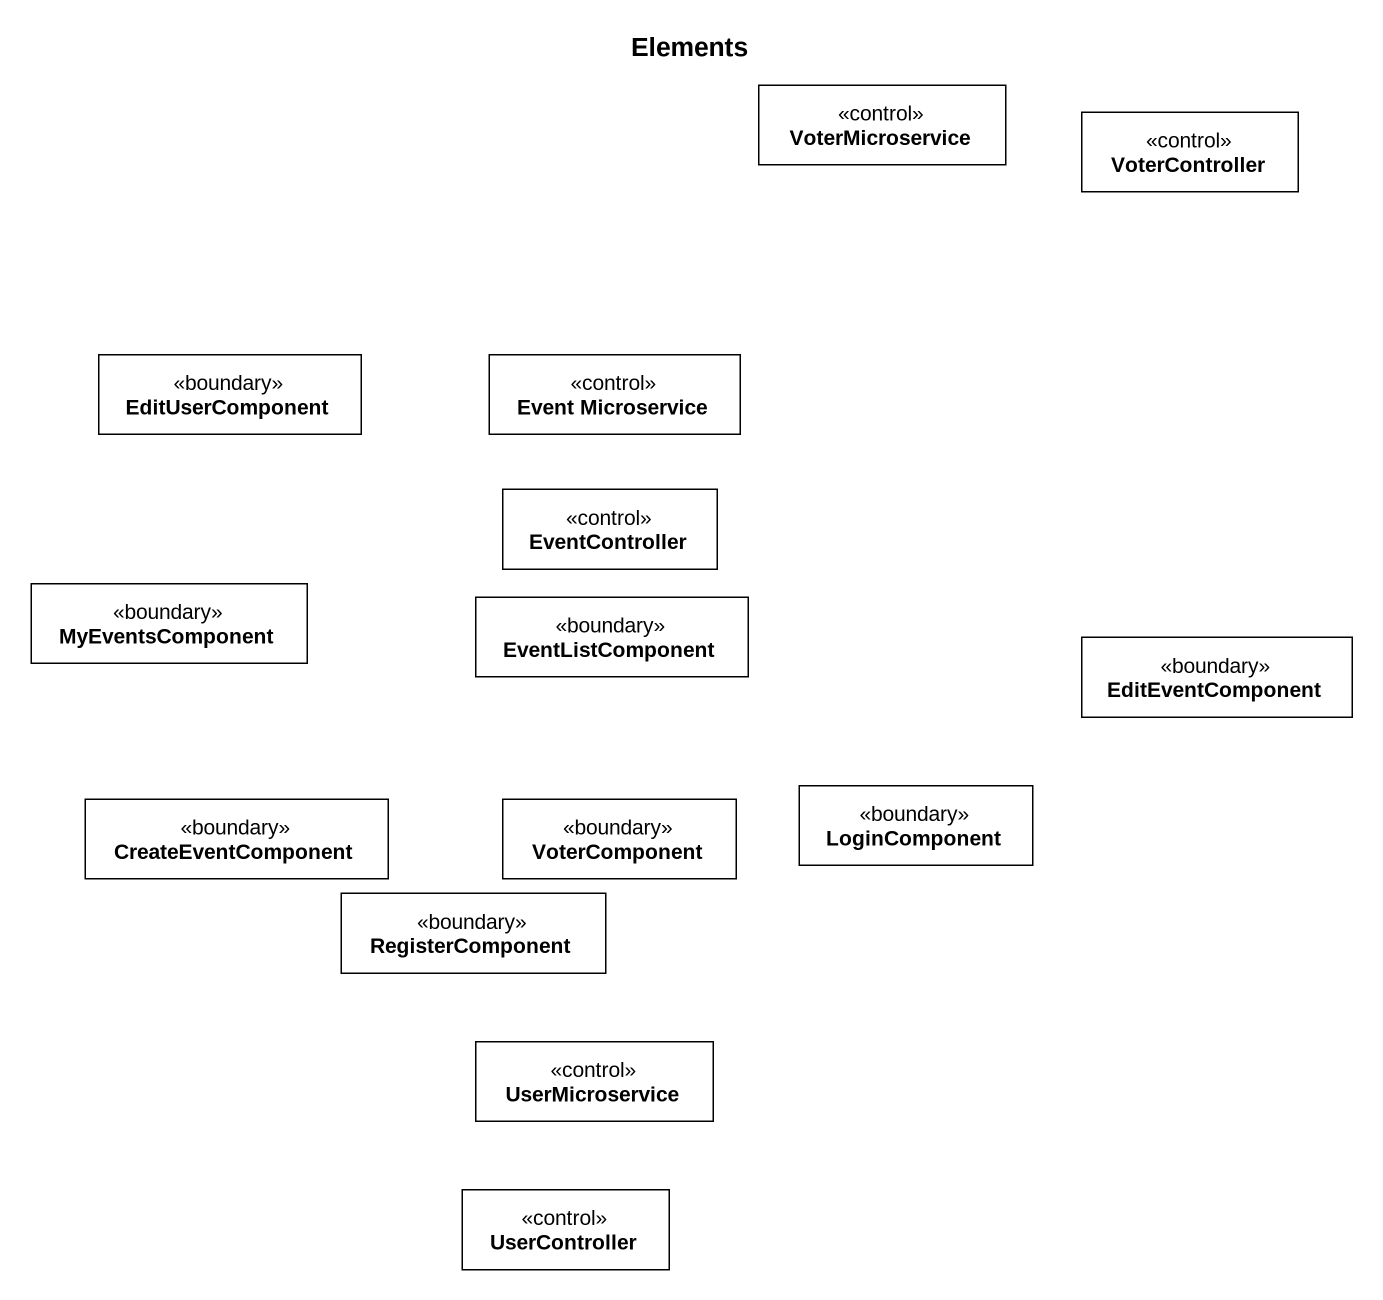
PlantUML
@startuml
title Elements
hide circle
hide empty members
class VoterMicroservice <<control>>
class VoterController <<control>>
class EditUserComponent <<boundary>>
class "Event Microservice" as Event_Microservice <<control>>
class EventController <<control>>
class MyEventsComponent <<boundary>>
class EventListComponent <<boundary>>
class EditEventComponent <<boundary>>
class CreateEventComponent <<boundary>>
class VoterComponent <<boundary>>
class LoginComponent <<boundary>>
class RegisterComponent <<boundary>>
class UserMicroservice <<control>>
class UserController <<control>>
@enduml
